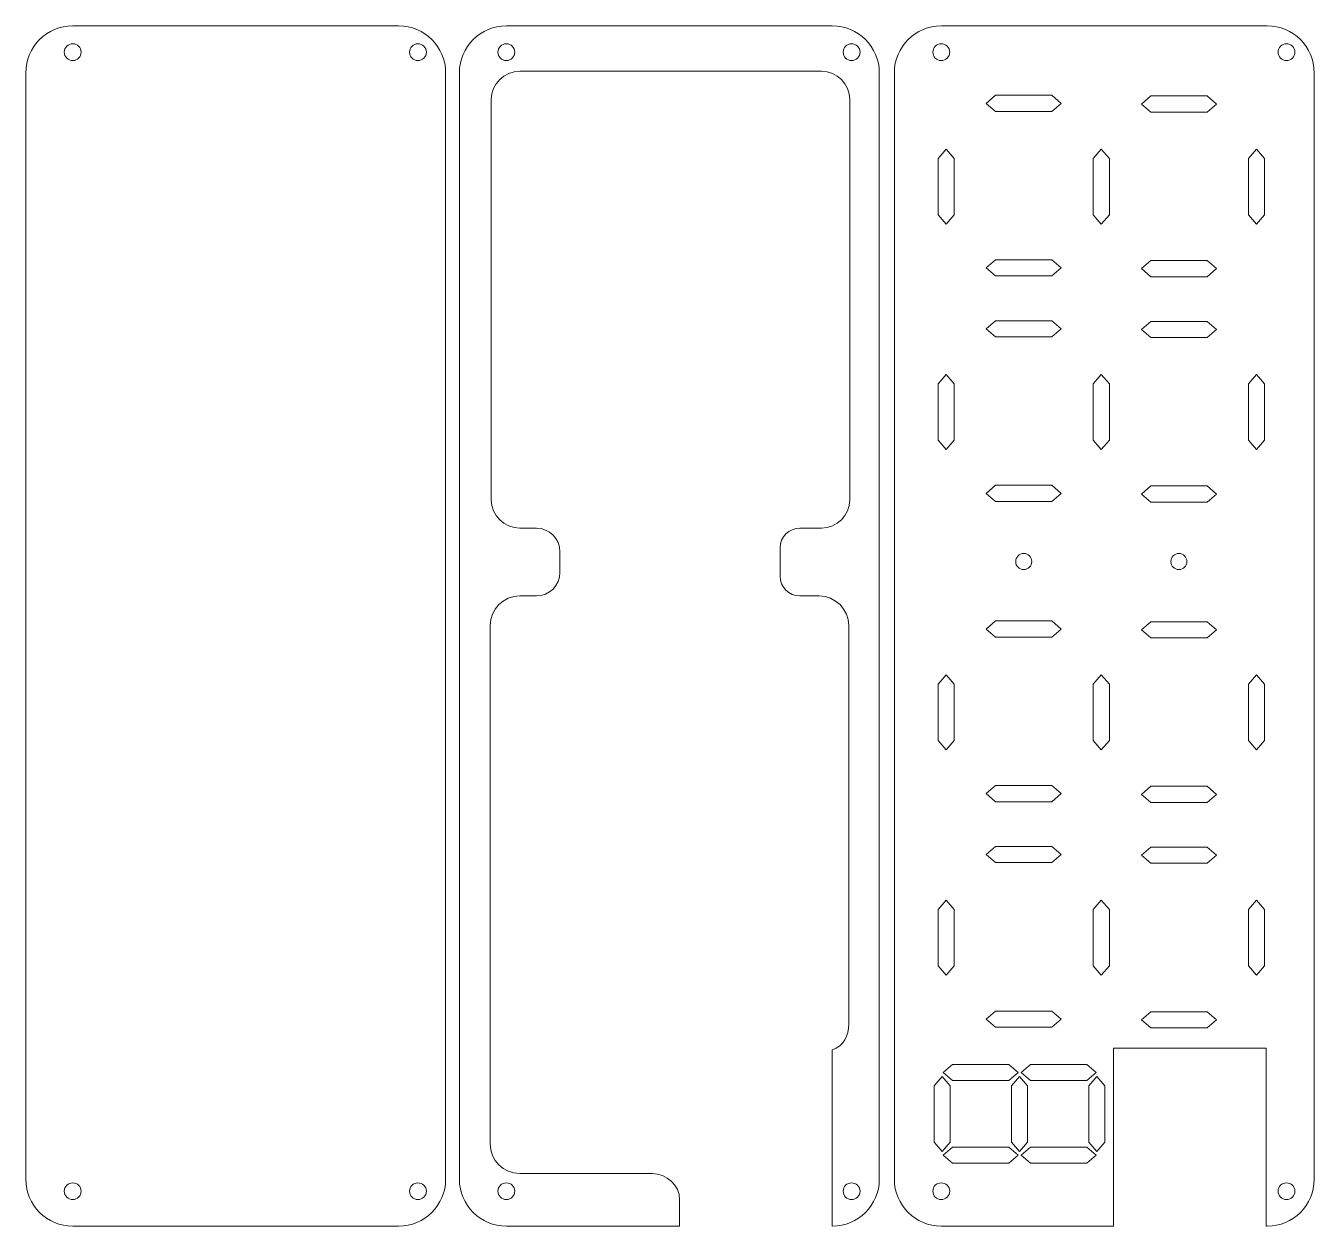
# Model space of a CAD drawing. Header units: millimetres. Extents: x -440 to 407, y -205 to 267.
# Drawn here: x -440 to 66, y -205 to 267 of the extents above; entities that cross this region are included whole.
import ezdxf

# ---------------------------------------------------------------- set-up
doc = ezdxf.new("R2010")
doc.units = ezdxf.units.MM
doc.header["$MEASUREMENT"] = 0
doc.layers.add('Layer 1', color=7, linetype='Continuous')

msp = doc.modelspace()

# ---------------------------------------------------------------- linework, layer by layer
at = {"layer": 'Layer 1', "color": 225, "lineweight": 20}
for points, knots in [([(-439.6961, -186.4117), (-439.6961, -186.4117), (-439.6961, 248.1339), (-439.6961, 248.1339), (-439.6961, 248.1339), (-439.6961, 258.2869), (-431.3891, 266.5939), (-421.2361, 266.5939), (-421.2361, 266.5939), (-421.2361, 266.5939), (-293.269, 266.5939), (-293.269, 266.5939), (-293.269, 266.5939), (-283.116, 266.5939), (-274.809, 258.2869), (-274.809, 248.1339), (-274.809, 248.1339), (-274.809, 248.1339), (-274.809, -186.4117), (-274.809, -186.4117), (-274.809, -186.4117), (-274.809, -196.5647), (-283.116, -204.8717), (-293.269, -204.8717), (-293.269, -204.8717), (-293.269, -204.8717), (-421.2361, -204.8717), (-421.2361, -204.8717), (-421.2361, -204.8717), (-431.3891, -204.8717), (-439.6961, -196.5647), (-439.6961, -186.4117)], [0, 0, 0, 0, 0.11111111, 0.11111111, 0.11111111, 0.11111111, 0.22222222, 0.22222222, 0.22222222, 0.22222222, 0.33333333, 0.33333333, 0.33333333, 0.33333333, 0.44444444, 0.44444444, 0.44444444, 0.44444444, 0.55555556, 0.55555556, 0.55555556, 0.55555556, 0.66666667, 0.66666667, 0.66666667, 0.66666667, 0.77777778, 0.77777778, 0.77777778, 0.77777778, 1, 1, 1, 1]), ([(-269.409, -186.4117), (-269.409, -186.4117), (-269.409, 248.1339), (-269.409, 248.1339), (-269.409, 248.1339), (-269.409, 258.2869), (-261.102, 266.5939), (-250.949, 266.5939), (-250.949, 266.5939), (-250.949, 266.5939), (-122.9819, 266.5939), (-122.9819, 266.5939), (-122.9819, 266.5939), (-112.8289, 266.5939), (-104.5219, 258.2869), (-104.5219, 248.1339), (-104.5219, 248.1339), (-104.5219, 248.1339), (-104.5219, -186.4117), (-104.5219, -186.4117), (-104.5219, -186.4117), (-104.5219, -196.5647), (-112.8289, -204.8717), (-122.9819, -204.8717), (-122.9819, -204.8717), (-122.9819, -204.8717), (-122.9819, -203.4891), (-122.9819, -201.7991), (-122.9819, -201.7991), (-122.9819, -179.7308), (-122.9819, -157.6625), (-122.9819, -135.5942), (-122.9819, -135.5942), (-118.4732, -133.9984), (-116.5336, -130.2428), (-116.5336, -125.2052), (-116.5336, -125.2052), (-116.5336, -125.2052), (-116.5336, 31.0431), (-116.5336, 31.0431), (-116.5336, 31.0431), (-116.5336, 37.4271), (-121.7567, 42.6502), (-128.1407, 42.6502), (-128.1407, 42.6502), (-128.1407, 42.6502), (-135.7778, 42.6502), (-135.7778, 42.6502), (-135.7778, 42.6502), (-140.0227, 42.6502), (-143.4957, 46.1232), (-143.4957, 50.3681), (-143.4957, 50.3681), (-143.4957, 50.3681), (-143.4957, 61.5645), (-143.4957, 61.5645), (-143.4957, 61.5645), (-143.4957, 65.8094), (-140.0227, 69.2824), (-135.7778, 69.2824), (-135.7778, 69.2824), (-135.7778, 69.2824), (-127.2665, 69.2824), (-127.2665, 69.2824), (-127.2665, 69.2824), (-121.123, 69.2824), (-116.0965, 74.3089), (-116.0965, 80.4524), (-116.0965, 80.4524), (-116.0965, 80.4524), (-116.0965, 237.5749), (-116.0965, 237.5749), (-116.0965, 237.5749), (-116.0965, 243.7184), (-121.123, 248.7449), (-127.2665, 248.7449), (-127.2665, 248.7449), (-127.2665, 248.7449), (-245.7105, 248.7449), (-245.7105, 248.7449), (-245.7105, 248.7449), (-251.854, 248.7449), (-256.8805, 243.7184), (-256.8805, 237.5749), (-256.8805, 237.5749), (-256.8805, 237.5749), (-256.8805, 80.4524), (-256.8805, 80.4524), (-256.8805, 80.4524), (-256.8805, 74.3089), (-251.854, 69.2824), (-245.7105, 69.2824), (-245.7105, 69.2824), (-245.7105, 69.2824), (-243.3995, 69.2824), (-243.3995, 69.2824), (-243.3995, 69.2824), (-243.3995, 69.2824), (-239.1905, 69.2824), (-239.1905, 69.2824), (-239.1905, 69.2824), (-234.0908, 69.2824), (-229.9184, 65.11), (-229.9184, 60.0103), (-229.9184, 60.0103), (-229.9184, 60.0103), (-229.9184, 51.9223), (-229.9184, 51.9223), (-229.9184, 51.9223), (-229.9184, 46.8226), (-234.0908, 42.6502), (-239.1905, 42.6502), (-239.1905, 42.6502), (-239.1905, 42.6502), (-243.3995, 42.6502), (-243.3995, 42.6502), (-243.3995, 42.6502), (-243.3995, 42.6502), (-245.7105, 42.6502), (-245.7105, 42.6502), (-245.7105, 42.6502), (-252.0945, 42.6502), (-257.3176, 37.4271), (-257.3176, 31.0431), (-257.3176, 31.0431), (-257.3176, -36.8275), (-257.3176, -104.6982), (-257.3176, -172.5688), (-257.3176, -172.5688), (-257.3176, -178.9528), (-252.0945, -184.1759), (-245.7105, -184.1759), (-245.7105, -184.1759), (-228.3891, -184.1759), (-211.0677, -184.1759), (-193.7463, -184.1759), (-193.7463, -184.1759), (-188.0549, -184.1759), (-182.9455, -188.8324), (-182.9455, -194.5238), (-182.9455, -194.5238), (-182.9455, -194.5238), (-182.9455, -194.5238), (-182.9455, -194.5238), (-182.9455, -194.5238), (-182.9455, -194.5238), (-182.9455, -201.7991), (-182.9455, -201.7991), (-182.9455, -201.7991), (-182.9455, -203.4891), (-182.9455, -204.8717), (-182.9455, -204.8717), (-182.9455, -204.8717), (-182.9455, -204.8717), (-250.949, -204.8717), (-250.949, -204.8717), (-250.949, -204.8717), (-261.102, -204.8717), (-269.409, -196.5647), (-269.409, -186.4117)], [0, 0, 0, 0, 0.02439024, 0.02439024, 0.02439024, 0.02439024, 0.04878049, 0.04878049, 0.04878049, 0.04878049, 0.07317073, 0.07317073, 0.07317073, 0.07317073, 0.09756098, 0.09756098, 0.09756098, 0.09756098, 0.12195122, 0.12195122, 0.12195122, 0.12195122, 0.14634146, 0.14634146, 0.14634146, 0.14634146, 0.17073171, 0.17073171, 0.17073171, 0.17073171, 0.19512195, 0.19512195, 0.19512195, 0.19512195, 0.2195122, 0.2195122, 0.2195122, 0.2195122, 0.24390244, 0.24390244, 0.24390244, 0.24390244, 0.26829268, 0.26829268, 0.26829268, 0.26829268, 0.29268293, 0.29268293, 0.29268293, 0.29268293, 0.31707317, 0.31707317, 0.31707317, 0.31707317, 0.34146341, 0.34146341, 0.34146341, 0.34146341, 0.36585366, 0.36585366, 0.36585366, 0.36585366, 0.3902439, 0.3902439, 0.3902439, 0.3902439, 0.41463415, 0.41463415, 0.41463415, 0.41463415, 0.43902439, 0.43902439, 0.43902439, 0.43902439, 0.46341463, 0.46341463, 0.46341463, 0.46341463, 0.48780488, 0.48780488, 0.48780488, 0.48780488, 0.51219512, 0.51219512, 0.51219512, 0.51219512, 0.53658537, 0.53658537, 0.53658537, 0.53658537, 0.56097561, 0.56097561, 0.56097561, 0.56097561, 0.58536585, 0.58536585, 0.58536585, 0.58536585, 0.6097561, 0.6097561, 0.6097561, 0.6097561, 0.63414634, 0.63414634, 0.63414634, 0.63414634, 0.65853659, 0.65853659, 0.65853659, 0.65853659, 0.68292683, 0.68292683, 0.68292683, 0.68292683, 0.70731707, 0.70731707, 0.70731707, 0.70731707, 0.73170732, 0.73170732, 0.73170732, 0.73170732, 0.75609756, 0.75609756, 0.75609756, 0.75609756, 0.7804878, 0.7804878, 0.7804878, 0.7804878, 0.80487805, 0.80487805, 0.80487805, 0.80487805, 0.82926829, 0.82926829, 0.82926829, 0.82926829, 0.85365854, 0.85365854, 0.85365854, 0.85365854, 0.87804878, 0.87804878, 0.87804878, 0.87804878, 0.90243902, 0.90243902, 0.90243902, 0.90243902, 0.92682927, 0.92682927, 0.92682927, 0.92682927, 0.95121951, 0.95121951, 0.95121951, 0.95121951, 1, 1, 1, 1]), ([(-98.6219, -186.4117), (-98.6219, -186.4117), (-98.6219, 248.1339), (-98.6219, 248.1339), (-98.6219, 248.1339), (-98.6219, 258.2869), (-90.3149, 266.5939), (-80.1619, 266.5939), (-80.1619, 266.5939), (-80.1619, 266.5939), (47.8052, 266.5939), (47.8052, 266.5939), (47.8052, 266.5939), (57.9582, 266.5939), (66.2652, 258.2869), (66.2652, 248.1339), (66.2652, 248.1339), (66.2652, 248.1339), (66.2652, -186.4117), (66.2652, -186.4117), (66.2652, -186.4117), (66.2652, -196.5647), (57.9582, -204.8717), (47.8052, -204.8717), (47.8052, -204.8717), (47.8052, -204.8717), (47.4197, -204.8717), (47.4197, -204.8717), (47.4197, -204.8717), (47.4197, -204.8717), (47.4197, -134.9138), (47.4197, -134.9138), (47.4197, -134.9138), (47.4197, -134.9138), (-12.6113, -134.9138), (-12.6113, -134.9138), (-12.6113, -134.9138), (-12.6113, -134.9138), (-12.6113, -204.8717), (-12.6113, -204.8717), (-12.6113, -204.8717), (-12.6113, -204.8717), (-80.1619, -204.8717), (-80.1619, -204.8717), (-80.1619, -204.8717), (-90.3149, -204.8717), (-98.6219, -196.5647), (-98.6219, -186.4117)], [0, 0, 0, 0, 0.07692308, 0.07692308, 0.07692308, 0.07692308, 0.15384615, 0.15384615, 0.15384615, 0.15384615, 0.23076923, 0.23076923, 0.23076923, 0.23076923, 0.30769231, 0.30769231, 0.30769231, 0.30769231, 0.38461538, 0.38461538, 0.38461538, 0.38461538, 0.46153846, 0.46153846, 0.46153846, 0.46153846, 0.53846154, 0.53846154, 0.53846154, 0.53846154, 0.61538462, 0.61538462, 0.61538462, 0.61538462, 0.69230769, 0.69230769, 0.69230769, 0.69230769, 0.76923077, 0.76923077, 0.76923077, 0.76923077, 0.84615385, 0.84615385, 0.84615385, 0.84615385, 1, 1, 1, 1])]:
    msp.add_open_spline(points, degree=3, knots=knots, dxfattribs=at)
at = {"layer": 'Layer 1', "color": 242, "lineweight": 20}
for points in [[(-424.5666, 256.2168), (-424.5666, 258.0393), (-423.0891, 259.5168), (-421.2666, 259.5168), (-421.2666, 259.5168), (-419.4441, 259.5168), (-417.9666, 258.0393), (-417.9666, 256.2168), (-417.9666, 256.2168), (-417.9666, 254.3943), (-419.4441, 252.9168), (-421.2666, 252.9168), (-421.2666, 252.9168), (-423.0891, 252.9168), (-424.5666, 254.3943), (-424.5666, 256.2168)], [(-288.9889, 256.2168), (-288.9889, 258.0393), (-287.5114, 259.5168), (-285.6889, 259.5168), (-285.6889, 259.5168), (-283.8664, 259.5168), (-282.3889, 258.0393), (-282.3889, 256.2168), (-282.3889, 256.2168), (-282.3889, 254.3943), (-283.8664, 252.9168), (-285.6889, 252.9168), (-285.6889, 252.9168), (-287.5114, 252.9168), (-288.9889, 254.3943), (-288.9889, 256.2168)], [(-254.2795, 256.2168), (-254.2795, 258.0393), (-252.802, 259.5168), (-250.9795, 259.5168), (-250.9795, 259.5168), (-249.157, 259.5168), (-247.6795, 258.0393), (-247.6795, 256.2168), (-247.6795, 256.2168), (-247.6795, 254.3943), (-249.157, 252.9168), (-250.9795, 252.9168), (-250.9795, 252.9168), (-252.802, 252.9168), (-254.2795, 254.3943), (-254.2795, 256.2168)], [(-118.7018, 256.2168), (-118.7018, 258.0393), (-117.2243, 259.5168), (-115.4018, 259.5168), (-115.4018, 259.5168), (-113.5793, 259.5168), (-112.1018, 258.0393), (-112.1018, 256.2168), (-112.1018, 256.2168), (-112.1018, 254.3943), (-113.5793, 252.9168), (-115.4018, 252.9168), (-115.4018, 252.9168), (-117.2243, 252.9168), (-118.7018, 254.3943), (-118.7018, 256.2168)], [(-83.4924, 256.2168), (-83.4924, 258.0393), (-82.0149, 259.5168), (-80.1924, 259.5168), (-80.1924, 259.5168), (-78.3699, 259.5168), (-76.8924, 258.0393), (-76.8924, 256.2168), (-76.8924, 256.2168), (-76.8924, 254.3943), (-78.3699, 252.9168), (-80.1924, 252.9168), (-80.1924, 252.9168), (-82.0149, 252.9168), (-83.4924, 254.3943), (-83.4924, 256.2168)], [(52.0853, 256.2168), (52.0853, 258.0393), (53.5628, 259.5168), (55.3853, 259.5168), (55.3853, 259.5168), (57.2078, 259.5168), (58.6853, 258.0393), (58.6853, 256.2168), (58.6853, 256.2168), (58.6853, 254.3943), (57.2078, 252.9168), (55.3853, 252.9168), (55.3853, 252.9168), (53.5628, 252.9168), (52.0853, 254.3943), (52.0853, 256.2168)], [(-50.9651, 56.1764), (-50.9651, 57.9216), (-49.5503, 59.3364), (-47.8051, 59.3364), (-47.8051, 59.3364), (-46.0599, 59.3364), (-44.6451, 57.9216), (-44.6451, 56.1764), (-44.6451, 56.1764), (-44.6451, 54.4312), (-46.0599, 53.0164), (-47.8051, 53.0164), (-47.8051, 53.0164), (-49.5503, 53.0164), (-50.9651, 54.4312), (-50.9651, 56.1764)], [(9.958, 56.1764), (9.958, 57.9216), (11.3728, 59.3364), (13.118, 59.3364), (13.118, 59.3364), (14.8632, 59.3364), (16.278, 57.9216), (16.278, 56.1764), (16.278, 56.1764), (16.278, 54.4312), (14.8632, 53.0164), (13.118, 53.0164), (13.118, 53.0164), (11.3728, 53.0164), (9.958, 54.4312), (9.958, 56.1764)], [(-424.5666, -191.1292), (-424.5666, -189.3067), (-423.0891, -187.8292), (-421.2666, -187.8292), (-421.2666, -187.8292), (-419.4441, -187.8292), (-417.9666, -189.3067), (-417.9666, -191.1292), (-417.9666, -191.1292), (-417.9666, -192.9517), (-419.4441, -194.4292), (-421.2666, -194.4292), (-421.2666, -194.4292), (-423.0891, -194.4292), (-424.5666, -192.9517), (-424.5666, -191.1292)], [(-288.9889, -191.1292), (-288.9889, -189.3067), (-287.5114, -187.8292), (-285.6889, -187.8292), (-285.6889, -187.8292), (-283.8664, -187.8292), (-282.3889, -189.3067), (-282.3889, -191.1292), (-282.3889, -191.1292), (-282.3889, -192.9517), (-283.8664, -194.4292), (-285.6889, -194.4292), (-285.6889, -194.4292), (-287.5114, -194.4292), (-288.9889, -192.9517), (-288.9889, -191.1292)], [(-254.2795, -191.1292), (-254.2795, -189.3067), (-252.802, -187.8292), (-250.9795, -187.8292), (-250.9795, -187.8292), (-249.157, -187.8292), (-247.6795, -189.3067), (-247.6795, -191.1292), (-247.6795, -191.1292), (-247.6795, -192.9517), (-249.157, -194.4292), (-250.9795, -194.4292), (-250.9795, -194.4292), (-252.802, -194.4292), (-254.2795, -192.9517), (-254.2795, -191.1292)], [(-118.7018, -191.1292), (-118.7018, -189.3067), (-117.2243, -187.8292), (-115.4018, -187.8292), (-115.4018, -187.8292), (-113.5793, -187.8292), (-112.1018, -189.3067), (-112.1018, -191.1292), (-112.1018, -191.1292), (-112.1018, -192.9517), (-113.5793, -194.4292), (-115.4018, -194.4292), (-115.4018, -194.4292), (-117.2243, -194.4292), (-118.7018, -192.9517), (-118.7018, -191.1292)], [(-83.4924, -191.1292), (-83.4924, -189.3067), (-82.0149, -187.8292), (-80.1924, -187.8292), (-80.1924, -187.8292), (-78.3699, -187.8292), (-76.8924, -189.3067), (-76.8924, -191.1292), (-76.8924, -191.1292), (-76.8924, -192.9517), (-78.3699, -194.4292), (-80.1924, -194.4292), (-80.1924, -194.4292), (-82.0149, -194.4292), (-83.4924, -192.9517), (-83.4924, -191.1292)], [(52.0853, -191.1292), (52.0853, -189.3067), (53.5628, -187.8292), (55.3853, -187.8292), (55.3853, -187.8292), (57.2078, -187.8292), (58.6853, -189.3067), (58.6853, -191.1292), (58.6853, -191.1292), (58.6853, -192.9517), (57.2078, -194.4292), (55.3853, -194.4292), (55.3853, -194.4292), (53.5628, -194.4292), (52.0853, -192.9517), (52.0853, -191.1292)]]:
    msp.add_open_spline(points, degree=3, knots=[0, 0, 0, 0, 0.2, 0.2, 0.2, 0.2, 0.4, 0.4, 0.4, 0.4, 0.6, 0.6, 0.6, 0.6, 1, 1, 1, 1], dxfattribs=at)
at = {"layer": 'Layer 1', "color": 142, "lineweight": 20}
for points in [[(-36.7187, 232.9695), (-36.7187, 232.9695), (-33.0611, 236.1293), (-33.0611, 236.1293), (-33.0611, 236.1293), (-33.0611, 236.1293), (-36.7187, 239.2891), (-36.7187, 239.2891), (-36.7187, 239.2891), (-36.7187, 239.2891), (-47.7864, 239.2891), (-47.7864, 239.2891), (-47.7864, 239.2891), (-47.7864, 239.2891), (-58.854, 239.2891), (-58.854, 239.2891), (-58.854, 239.2891), (-58.854, 239.2891), (-62.5492, 236.1293), (-62.5492, 236.1293), (-62.5492, 236.1293), (-62.5492, 236.1293), (-58.854, 232.9695), (-58.854, 232.9695), (-58.854, 232.9695), (-58.854, 232.9695), (-47.7863, 232.9695), (-47.7863, 232.9695), (-47.7863, 232.9695), (-47.7863, 232.9695), (-36.7187, 232.9695), (-36.7187, 232.9695)], [(24.2044, 232.6976), (24.2044, 232.6976), (27.862, 235.8574), (27.862, 235.8574), (27.862, 235.8574), (27.862, 235.8574), (24.2044, 239.0172), (24.2044, 239.0172), (24.2044, 239.0172), (24.2044, 239.0172), (13.1367, 239.0172), (13.1367, 239.0172), (13.1367, 239.0172), (13.1367, 239.0172), (2.0691, 239.0172), (2.0691, 239.0172), (2.0691, 239.0172), (2.0691, 239.0172), (-1.6261, 235.8574), (-1.6261, 235.8574), (-1.6261, 235.8574), (-1.6261, 235.8574), (2.0691, 232.6976), (2.0691, 232.6976), (2.0691, 232.6976), (2.0691, 232.6976), (13.1368, 232.6976), (13.1368, 232.6976), (13.1368, 232.6976), (13.1368, 232.6976), (24.2044, 232.6976), (24.2044, 232.6976)], [(-75.1069, 214.5241), (-75.1069, 214.5241), (-78.2667, 218.1817), (-78.2667, 218.1817), (-78.2667, 218.1817), (-78.2667, 218.1817), (-81.4265, 214.5241), (-81.4265, 214.5241), (-81.4265, 214.5241), (-81.4265, 214.5241), (-81.4265, 203.4564), (-81.4265, 203.4564), (-81.4265, 203.4564), (-81.4265, 203.4564), (-81.4265, 192.3888), (-81.4265, 192.3888), (-81.4265, 192.3888), (-81.4265, 192.3888), (-78.2667, 188.6936), (-78.2667, 188.6936), (-78.2667, 188.6936), (-78.2667, 188.6936), (-75.1069, 192.3888), (-75.1069, 192.3888), (-75.1069, 192.3888), (-75.1069, 192.3888), (-75.1069, 203.4565), (-75.1069, 203.4565), (-75.1069, 203.4565), (-75.1069, 203.4565), (-75.1069, 214.5241), (-75.1069, 214.5241)], [(-14.1838, 214.5241), (-14.1838, 214.5241), (-17.3436, 218.1817), (-17.3436, 218.1817), (-17.3436, 218.1817), (-17.3436, 218.1817), (-20.5034, 214.5241), (-20.5034, 214.5241), (-20.5034, 214.5241), (-20.5034, 214.5241), (-20.5034, 203.4564), (-20.5034, 203.4564), (-20.5034, 203.4564), (-20.5034, 203.4564), (-20.5034, 192.3888), (-20.5034, 192.3888), (-20.5034, 192.3888), (-20.5034, 192.3888), (-17.3436, 188.6936), (-17.3436, 188.6936), (-17.3436, 188.6936), (-17.3436, 188.6936), (-14.1838, 192.3888), (-14.1838, 192.3888), (-14.1838, 192.3888), (-14.1838, 192.3888), (-14.1838, 203.4565), (-14.1838, 203.4565), (-14.1838, 203.4565), (-14.1838, 203.4565), (-14.1838, 214.5241), (-14.1838, 214.5241)], [(46.7393, 214.5241), (46.7393, 214.5241), (43.5795, 218.1817), (43.5795, 218.1817), (43.5795, 218.1817), (43.5795, 218.1817), (40.4197, 214.5241), (40.4197, 214.5241), (40.4197, 214.5241), (40.4197, 214.5241), (40.4197, 203.4564), (40.4197, 203.4564), (40.4197, 203.4564), (40.4197, 203.4564), (40.4197, 192.3888), (40.4197, 192.3888), (40.4197, 192.3888), (40.4197, 192.3888), (43.5795, 188.6936), (43.5795, 188.6936), (43.5795, 188.6936), (43.5795, 188.6936), (46.7393, 192.3888), (46.7393, 192.3888), (46.7393, 192.3888), (46.7393, 192.3888), (46.7393, 203.4565), (46.7393, 203.4565), (46.7393, 203.4565), (46.7393, 203.4565), (46.7393, 214.5241), (46.7393, 214.5241)], [(-36.7187, 168.3198), (-36.7187, 168.3198), (-33.0611, 171.4796), (-33.0611, 171.4796), (-33.0611, 171.4796), (-33.0611, 171.4796), (-36.7187, 174.6394), (-36.7187, 174.6394), (-36.7187, 174.6394), (-36.7187, 174.6394), (-47.7864, 174.6394), (-47.7864, 174.6394), (-47.7864, 174.6394), (-47.7864, 174.6394), (-58.854, 174.6394), (-58.854, 174.6394), (-58.854, 174.6394), (-58.854, 174.6394), (-62.5492, 171.4796), (-62.5492, 171.4796), (-62.5492, 171.4796), (-62.5492, 171.4796), (-58.854, 168.3198), (-58.854, 168.3198), (-58.854, 168.3198), (-58.854, 168.3198), (-47.7863, 168.3198), (-47.7863, 168.3198), (-47.7863, 168.3198), (-47.7863, 168.3198), (-36.7187, 168.3198), (-36.7187, 168.3198)], [(24.2044, 168.0479), (24.2044, 168.0479), (27.862, 171.2077), (27.862, 171.2077), (27.862, 171.2077), (27.862, 171.2077), (24.2044, 174.3675), (24.2044, 174.3675), (24.2044, 174.3675), (24.2044, 174.3675), (13.1367, 174.3675), (13.1367, 174.3675), (13.1367, 174.3675), (13.1367, 174.3675), (2.0691, 174.3675), (2.0691, 174.3675), (2.0691, 174.3675), (2.0691, 174.3675), (-1.6261, 171.2077), (-1.6261, 171.2077), (-1.6261, 171.2077), (-1.6261, 171.2077), (2.0691, 168.0479), (2.0691, 168.0479), (2.0691, 168.0479), (2.0691, 168.0479), (13.1368, 168.0479), (13.1368, 168.0479), (13.1368, 168.0479), (13.1368, 168.0479), (24.2044, 168.0479), (24.2044, 168.0479)], [(-36.7187, 144.4467), (-36.7187, 144.4467), (-33.0611, 147.6065), (-33.0611, 147.6065), (-33.0611, 147.6065), (-33.0611, 147.6065), (-36.7187, 150.7663), (-36.7187, 150.7663), (-36.7187, 150.7663), (-36.7187, 150.7663), (-47.7864, 150.7663), (-47.7864, 150.7663), (-47.7864, 150.7663), (-47.7864, 150.7663), (-58.854, 150.7663), (-58.854, 150.7663), (-58.854, 150.7663), (-58.854, 150.7663), (-62.5492, 147.6065), (-62.5492, 147.6065), (-62.5492, 147.6065), (-62.5492, 147.6065), (-58.854, 144.4467), (-58.854, 144.4467), (-58.854, 144.4467), (-58.854, 144.4467), (-47.7863, 144.4467), (-47.7863, 144.4467), (-47.7863, 144.4467), (-47.7863, 144.4467), (-36.7187, 144.4467), (-36.7187, 144.4467)], [(24.2044, 144.1748), (24.2044, 144.1748), (27.862, 147.3346), (27.862, 147.3346), (27.862, 147.3346), (27.862, 147.3346), (24.2044, 150.4944), (24.2044, 150.4944), (24.2044, 150.4944), (24.2044, 150.4944), (13.1367, 150.4944), (13.1367, 150.4944), (13.1367, 150.4944), (13.1367, 150.4944), (2.0691, 150.4944), (2.0691, 150.4944), (2.0691, 150.4944), (2.0691, 150.4944), (-1.6261, 147.3346), (-1.6261, 147.3346), (-1.6261, 147.3346), (-1.6261, 147.3346), (2.0691, 144.1748), (2.0691, 144.1748), (2.0691, 144.1748), (2.0691, 144.1748), (13.1368, 144.1748), (13.1368, 144.1748), (13.1368, 144.1748), (13.1368, 144.1748), (24.2044, 144.1748), (24.2044, 144.1748)], [(-75.1069, 126.0013), (-75.1069, 126.0013), (-78.2667, 129.6589), (-78.2667, 129.6589), (-78.2667, 129.6589), (-78.2667, 129.6589), (-81.4265, 126.0013), (-81.4265, 126.0013), (-81.4265, 126.0013), (-81.4265, 126.0013), (-81.4265, 114.9336), (-81.4265, 114.9336), (-81.4265, 114.9336), (-81.4265, 114.9336), (-81.4265, 103.866), (-81.4265, 103.866), (-81.4265, 103.866), (-81.4265, 103.866), (-78.2667, 100.1708), (-78.2667, 100.1708), (-78.2667, 100.1708), (-78.2667, 100.1708), (-75.1069, 103.866), (-75.1069, 103.866), (-75.1069, 103.866), (-75.1069, 103.866), (-75.1069, 114.9337), (-75.1069, 114.9337), (-75.1069, 114.9337), (-75.1069, 114.9337), (-75.1069, 126.0013), (-75.1069, 126.0013)], [(-14.1838, 126.0013), (-14.1838, 126.0013), (-17.3436, 129.6589), (-17.3436, 129.6589), (-17.3436, 129.6589), (-17.3436, 129.6589), (-20.5034, 126.0013), (-20.5034, 126.0013), (-20.5034, 126.0013), (-20.5034, 126.0013), (-20.5034, 114.9336), (-20.5034, 114.9336), (-20.5034, 114.9336), (-20.5034, 114.9336), (-20.5034, 103.866), (-20.5034, 103.866), (-20.5034, 103.866), (-20.5034, 103.866), (-17.3436, 100.1708), (-17.3436, 100.1708), (-17.3436, 100.1708), (-17.3436, 100.1708), (-14.1838, 103.866), (-14.1838, 103.866), (-14.1838, 103.866), (-14.1838, 103.866), (-14.1838, 114.9337), (-14.1838, 114.9337), (-14.1838, 114.9337), (-14.1838, 114.9337), (-14.1838, 126.0013), (-14.1838, 126.0013)], [(46.7393, 126.0013), (46.7393, 126.0013), (43.5795, 129.6589), (43.5795, 129.6589), (43.5795, 129.6589), (43.5795, 129.6589), (40.4197, 126.0013), (40.4197, 126.0013), (40.4197, 126.0013), (40.4197, 126.0013), (40.4197, 114.9336), (40.4197, 114.9336), (40.4197, 114.9336), (40.4197, 114.9336), (40.4197, 103.866), (40.4197, 103.866), (40.4197, 103.866), (40.4197, 103.866), (43.5795, 100.1708), (43.5795, 100.1708), (43.5795, 100.1708), (43.5795, 100.1708), (46.7393, 103.866), (46.7393, 103.866), (46.7393, 103.866), (46.7393, 103.866), (46.7393, 114.9337), (46.7393, 114.9337), (46.7393, 114.9337), (46.7393, 114.9337), (46.7393, 126.0013), (46.7393, 126.0013)], [(-36.7187, 79.797), (-36.7187, 79.797), (-33.0611, 82.9568), (-33.0611, 82.9568), (-33.0611, 82.9568), (-33.0611, 82.9568), (-36.7187, 86.1166), (-36.7187, 86.1166), (-36.7187, 86.1166), (-36.7187, 86.1166), (-47.7864, 86.1166), (-47.7864, 86.1166), (-47.7864, 86.1166), (-47.7864, 86.1166), (-58.854, 86.1166), (-58.854, 86.1166), (-58.854, 86.1166), (-58.854, 86.1166), (-62.5492, 82.9568), (-62.5492, 82.9568), (-62.5492, 82.9568), (-62.5492, 82.9568), (-58.854, 79.797), (-58.854, 79.797), (-58.854, 79.797), (-58.854, 79.797), (-47.7863, 79.797), (-47.7863, 79.797), (-47.7863, 79.797), (-47.7863, 79.797), (-36.7187, 79.797), (-36.7187, 79.797)], [(24.2044, 79.5251), (24.2044, 79.5251), (27.862, 82.6849), (27.862, 82.6849), (27.862, 82.6849), (27.862, 82.6849), (24.2044, 85.8447), (24.2044, 85.8447), (24.2044, 85.8447), (24.2044, 85.8447), (13.1367, 85.8447), (13.1367, 85.8447), (13.1367, 85.8447), (13.1367, 85.8447), (2.0691, 85.8447), (2.0691, 85.8447), (2.0691, 85.8447), (2.0691, 85.8447), (-1.6261, 82.6849), (-1.6261, 82.6849), (-1.6261, 82.6849), (-1.6261, 82.6849), (2.0691, 79.5251), (2.0691, 79.5251), (2.0691, 79.5251), (2.0691, 79.5251), (13.1368, 79.5251), (13.1368, 79.5251), (13.1368, 79.5251), (13.1368, 79.5251), (24.2044, 79.5251), (24.2044, 79.5251)], [(-36.7187, 26.5081), (-36.7187, 26.5081), (-33.0611, 29.6679), (-33.0611, 29.6679), (-33.0611, 29.6679), (-33.0611, 29.6679), (-36.7187, 32.8277), (-36.7187, 32.8277), (-36.7187, 32.8277), (-36.7187, 32.8277), (-47.7864, 32.8277), (-47.7864, 32.8277), (-47.7864, 32.8277), (-47.7864, 32.8277), (-58.854, 32.8277), (-58.854, 32.8277), (-58.854, 32.8277), (-58.854, 32.8277), (-62.5492, 29.6679), (-62.5492, 29.6679), (-62.5492, 29.6679), (-62.5492, 29.6679), (-58.854, 26.5081), (-58.854, 26.5081), (-58.854, 26.5081), (-58.854, 26.5081), (-47.7863, 26.5081), (-47.7863, 26.5081), (-47.7863, 26.5081), (-47.7863, 26.5081), (-36.7187, 26.5081), (-36.7187, 26.5081)], [(24.2044, 26.2362), (24.2044, 26.2362), (27.862, 29.396), (27.862, 29.396), (27.862, 29.396), (27.862, 29.396), (24.2044, 32.5558), (24.2044, 32.5558), (24.2044, 32.5558), (24.2044, 32.5558), (13.1367, 32.5558), (13.1367, 32.5558), (13.1367, 32.5558), (13.1367, 32.5558), (2.0691, 32.5558), (2.0691, 32.5558), (2.0691, 32.5558), (2.0691, 32.5558), (-1.6261, 29.396), (-1.6261, 29.396), (-1.6261, 29.396), (-1.6261, 29.396), (2.0691, 26.2362), (2.0691, 26.2362), (2.0691, 26.2362), (2.0691, 26.2362), (13.1368, 26.2362), (13.1368, 26.2362), (13.1368, 26.2362), (13.1368, 26.2362), (24.2044, 26.2362), (24.2044, 26.2362)], [(-75.1069, 8.0627), (-75.1069, 8.0627), (-78.2667, 11.7203), (-78.2667, 11.7203), (-78.2667, 11.7203), (-78.2667, 11.7203), (-81.4265, 8.0627), (-81.4265, 8.0627), (-81.4265, 8.0627), (-81.4265, 8.0627), (-81.4265, -3.005), (-81.4265, -3.005), (-81.4265, -3.005), (-81.4265, -3.005), (-81.4265, -14.0726), (-81.4265, -14.0726), (-81.4265, -14.0726), (-81.4265, -14.0726), (-78.2667, -17.7678), (-78.2667, -17.7678), (-78.2667, -17.7678), (-78.2667, -17.7678), (-75.1069, -14.0726), (-75.1069, -14.0726), (-75.1069, -14.0726), (-75.1069, -14.0726), (-75.1069, -3.0049), (-75.1069, -3.0049), (-75.1069, -3.0049), (-75.1069, -3.0049), (-75.1069, 8.0627), (-75.1069, 8.0627)], [(-14.1838, 8.0627), (-14.1838, 8.0627), (-17.3436, 11.7203), (-17.3436, 11.7203), (-17.3436, 11.7203), (-17.3436, 11.7203), (-20.5034, 8.0627), (-20.5034, 8.0627), (-20.5034, 8.0627), (-20.5034, 8.0627), (-20.5034, -3.005), (-20.5034, -3.005), (-20.5034, -3.005), (-20.5034, -3.005), (-20.5034, -14.0726), (-20.5034, -14.0726), (-20.5034, -14.0726), (-20.5034, -14.0726), (-17.3436, -17.7678), (-17.3436, -17.7678), (-17.3436, -17.7678), (-17.3436, -17.7678), (-14.1838, -14.0726), (-14.1838, -14.0726), (-14.1838, -14.0726), (-14.1838, -14.0726), (-14.1838, -3.0049), (-14.1838, -3.0049), (-14.1838, -3.0049), (-14.1838, -3.0049), (-14.1838, 8.0627), (-14.1838, 8.0627)], [(46.7393, 8.0627), (46.7393, 8.0627), (43.5795, 11.7203), (43.5795, 11.7203), (43.5795, 11.7203), (43.5795, 11.7203), (40.4197, 8.0627), (40.4197, 8.0627), (40.4197, 8.0627), (40.4197, 8.0627), (40.4197, -3.005), (40.4197, -3.005), (40.4197, -3.005), (40.4197, -3.005), (40.4197, -14.0726), (40.4197, -14.0726), (40.4197, -14.0726), (40.4197, -14.0726), (43.5795, -17.7678), (43.5795, -17.7678), (43.5795, -17.7678), (43.5795, -17.7678), (46.7393, -14.0726), (46.7393, -14.0726), (46.7393, -14.0726), (46.7393, -14.0726), (46.7393, -3.0049), (46.7393, -3.0049), (46.7393, -3.0049), (46.7393, -3.0049), (46.7393, 8.0627), (46.7393, 8.0627)], [(-36.7187, -38.1416), (-36.7187, -38.1416), (-33.0611, -34.9818), (-33.0611, -34.9818), (-33.0611, -34.9818), (-33.0611, -34.9818), (-36.7187, -31.822), (-36.7187, -31.822), (-36.7187, -31.822), (-36.7187, -31.822), (-47.7864, -31.822), (-47.7864, -31.822), (-47.7864, -31.822), (-47.7864, -31.822), (-58.854, -31.822), (-58.854, -31.822), (-58.854, -31.822), (-58.854, -31.822), (-62.5492, -34.9818), (-62.5492, -34.9818), (-62.5492, -34.9818), (-62.5492, -34.9818), (-58.854, -38.1416), (-58.854, -38.1416), (-58.854, -38.1416), (-58.854, -38.1416), (-47.7863, -38.1416), (-47.7863, -38.1416), (-47.7863, -38.1416), (-47.7863, -38.1416), (-36.7187, -38.1416), (-36.7187, -38.1416)], [(24.2044, -38.4135), (24.2044, -38.4135), (27.862, -35.2537), (27.862, -35.2537), (27.862, -35.2537), (27.862, -35.2537), (24.2044, -32.0939), (24.2044, -32.0939), (24.2044, -32.0939), (24.2044, -32.0939), (13.1367, -32.0939), (13.1367, -32.0939), (13.1367, -32.0939), (13.1367, -32.0939), (2.0691, -32.0939), (2.0691, -32.0939), (2.0691, -32.0939), (2.0691, -32.0939), (-1.6261, -35.2537), (-1.6261, -35.2537), (-1.6261, -35.2537), (-1.6261, -35.2537), (2.0691, -38.4135), (2.0691, -38.4135), (2.0691, -38.4135), (2.0691, -38.4135), (13.1368, -38.4135), (13.1368, -38.4135), (13.1368, -38.4135), (13.1368, -38.4135), (24.2044, -38.4135), (24.2044, -38.4135)], [(-36.7187, -62.0147), (-36.7187, -62.0147), (-33.0611, -58.8549), (-33.0611, -58.8549), (-33.0611, -58.8549), (-33.0611, -58.8549), (-36.7187, -55.6951), (-36.7187, -55.6951), (-36.7187, -55.6951), (-36.7187, -55.6951), (-47.7864, -55.6951), (-47.7864, -55.6951), (-47.7864, -55.6951), (-47.7864, -55.6951), (-58.854, -55.6951), (-58.854, -55.6951), (-58.854, -55.6951), (-58.854, -55.6951), (-62.5492, -58.8549), (-62.5492, -58.8549), (-62.5492, -58.8549), (-62.5492, -58.8549), (-58.854, -62.0147), (-58.854, -62.0147), (-58.854, -62.0147), (-58.854, -62.0147), (-47.7863, -62.0147), (-47.7863, -62.0147), (-47.7863, -62.0147), (-47.7863, -62.0147), (-36.7187, -62.0147), (-36.7187, -62.0147)], [(24.2044, -62.2866), (24.2044, -62.2866), (27.862, -59.1268), (27.862, -59.1268), (27.862, -59.1268), (27.862, -59.1268), (24.2044, -55.967), (24.2044, -55.967), (24.2044, -55.967), (24.2044, -55.967), (13.1367, -55.967), (13.1367, -55.967), (13.1367, -55.967), (13.1367, -55.967), (2.0691, -55.967), (2.0691, -55.967), (2.0691, -55.967), (2.0691, -55.967), (-1.6261, -59.1268), (-1.6261, -59.1268), (-1.6261, -59.1268), (-1.6261, -59.1268), (2.0691, -62.2866), (2.0691, -62.2866), (2.0691, -62.2866), (2.0691, -62.2866), (13.1368, -62.2866), (13.1368, -62.2866), (13.1368, -62.2866), (13.1368, -62.2866), (24.2044, -62.2866), (24.2044, -62.2866)], [(-75.1069, -80.4601), (-75.1069, -80.4601), (-78.2667, -76.8025), (-78.2667, -76.8025), (-78.2667, -76.8025), (-78.2667, -76.8025), (-81.4265, -80.4601), (-81.4265, -80.4601), (-81.4265, -80.4601), (-81.4265, -80.4601), (-81.4265, -91.5278), (-81.4265, -91.5278), (-81.4265, -91.5278), (-81.4265, -91.5278), (-81.4265, -102.5954), (-81.4265, -102.5954), (-81.4265, -102.5954), (-81.4265, -102.5954), (-78.2667, -106.2906), (-78.2667, -106.2906), (-78.2667, -106.2906), (-78.2667, -106.2906), (-75.1069, -102.5954), (-75.1069, -102.5954), (-75.1069, -102.5954), (-75.1069, -102.5954), (-75.1069, -91.5277), (-75.1069, -91.5277), (-75.1069, -91.5277), (-75.1069, -91.5277), (-75.1069, -80.4601), (-75.1069, -80.4601)], [(-14.1838, -80.4601), (-14.1838, -80.4601), (-17.3436, -76.8025), (-17.3436, -76.8025), (-17.3436, -76.8025), (-17.3436, -76.8025), (-20.5034, -80.4601), (-20.5034, -80.4601), (-20.5034, -80.4601), (-20.5034, -80.4601), (-20.5034, -91.5278), (-20.5034, -91.5278), (-20.5034, -91.5278), (-20.5034, -91.5278), (-20.5034, -102.5954), (-20.5034, -102.5954), (-20.5034, -102.5954), (-20.5034, -102.5954), (-17.3436, -106.2906), (-17.3436, -106.2906), (-17.3436, -106.2906), (-17.3436, -106.2906), (-14.1838, -102.5954), (-14.1838, -102.5954), (-14.1838, -102.5954), (-14.1838, -102.5954), (-14.1838, -91.5277), (-14.1838, -91.5277), (-14.1838, -91.5277), (-14.1838, -91.5277), (-14.1838, -80.4601), (-14.1838, -80.4601)], [(46.7393, -80.4601), (46.7393, -80.4601), (43.5795, -76.8025), (43.5795, -76.8025), (43.5795, -76.8025), (43.5795, -76.8025), (40.4197, -80.4601), (40.4197, -80.4601), (40.4197, -80.4601), (40.4197, -80.4601), (40.4197, -91.5278), (40.4197, -91.5278), (40.4197, -91.5278), (40.4197, -91.5278), (40.4197, -102.5954), (40.4197, -102.5954), (40.4197, -102.5954), (40.4197, -102.5954), (43.5795, -106.2906), (43.5795, -106.2906), (43.5795, -106.2906), (43.5795, -106.2906), (46.7393, -102.5954), (46.7393, -102.5954), (46.7393, -102.5954), (46.7393, -102.5954), (46.7393, -91.5277), (46.7393, -91.5277), (46.7393, -91.5277), (46.7393, -91.5277), (46.7393, -80.4601), (46.7393, -80.4601)], [(-36.7187, -126.6644), (-36.7187, -126.6644), (-33.0611, -123.5046), (-33.0611, -123.5046), (-33.0611, -123.5046), (-33.0611, -123.5046), (-36.7187, -120.3448), (-36.7187, -120.3448), (-36.7187, -120.3448), (-36.7187, -120.3448), (-47.7864, -120.3448), (-47.7864, -120.3448), (-47.7864, -120.3448), (-47.7864, -120.3448), (-58.854, -120.3448), (-58.854, -120.3448), (-58.854, -120.3448), (-58.854, -120.3448), (-62.5492, -123.5046), (-62.5492, -123.5046), (-62.5492, -123.5046), (-62.5492, -123.5046), (-58.854, -126.6644), (-58.854, -126.6644), (-58.854, -126.6644), (-58.854, -126.6644), (-47.7863, -126.6644), (-47.7863, -126.6644), (-47.7863, -126.6644), (-47.7863, -126.6644), (-36.7187, -126.6644), (-36.7187, -126.6644)], [(24.2044, -126.9363), (24.2044, -126.9363), (27.862, -123.7765), (27.862, -123.7765), (27.862, -123.7765), (27.862, -123.7765), (24.2044, -120.6167), (24.2044, -120.6167), (24.2044, -120.6167), (24.2044, -120.6167), (13.1367, -120.6167), (13.1367, -120.6167), (13.1367, -120.6167), (13.1367, -120.6167), (2.0691, -120.6167), (2.0691, -120.6167), (2.0691, -120.6167), (2.0691, -120.6167), (-1.6261, -123.7765), (-1.6261, -123.7765), (-1.6261, -123.7765), (-1.6261, -123.7765), (2.0691, -126.9363), (2.0691, -126.9363), (2.0691, -126.9363), (2.0691, -126.9363), (13.1368, -126.9363), (13.1368, -126.9363), (13.1368, -126.9363), (13.1368, -126.9363), (24.2044, -126.9363), (24.2044, -126.9363)], [(-53.5988, -147.6214), (-53.5988, -147.6214), (-49.9412, -144.4616), (-49.9412, -144.4616), (-49.9412, -144.4616), (-49.9412, -144.4616), (-53.5988, -141.3018), (-53.5988, -141.3018), (-53.5988, -141.3018), (-53.5988, -141.3018), (-64.6665, -141.3018), (-64.6665, -141.3018), (-64.6665, -141.3018), (-64.6665, -141.3018), (-75.7341, -141.3018), (-75.7341, -141.3018), (-75.7341, -141.3018), (-75.7341, -141.3018), (-79.4293, -144.4616), (-79.4293, -144.4616), (-79.4293, -144.4616), (-79.4293, -144.4616), (-75.7341, -147.6214), (-75.7341, -147.6214), (-75.7341, -147.6214), (-75.7341, -147.6214), (-64.6664, -147.6214), (-64.6664, -147.6214), (-64.6664, -147.6214), (-64.6664, -147.6214), (-53.5988, -147.6214), (-53.5988, -147.6214)], [(-45.1745, -141.3018), (-45.1745, -141.3018), (-48.8321, -144.4616), (-48.8321, -144.4616), (-48.8321, -144.4616), (-48.8321, -144.4616), (-45.1745, -147.6214), (-45.1745, -147.6214), (-45.1745, -147.6214), (-45.1745, -147.6214), (-34.1068, -147.6214), (-34.1068, -147.6214), (-34.1068, -147.6214), (-34.1068, -147.6214), (-23.0392, -147.6214), (-23.0392, -147.6214), (-23.0392, -147.6214), (-23.0392, -147.6214), (-19.344, -144.4616), (-19.344, -144.4616), (-19.344, -144.4616), (-19.344, -144.4616), (-23.0392, -141.3018), (-23.0392, -141.3018), (-23.0392, -141.3018), (-23.0392, -141.3018), (-34.1069, -141.3018), (-34.1069, -141.3018), (-34.1069, -141.3018), (-34.1069, -141.3018), (-45.1745, -141.3018), (-45.1745, -141.3018)], [(-76.6756, -149.7082), (-76.6756, -149.7082), (-79.8354, -146.0506), (-79.8354, -146.0506), (-79.8354, -146.0506), (-79.8354, -146.0506), (-82.9952, -149.7082), (-82.9952, -149.7082), (-82.9952, -149.7082), (-82.9952, -149.7082), (-82.9952, -160.7759), (-82.9952, -160.7759), (-82.9952, -160.7759), (-82.9952, -160.7759), (-82.9952, -171.8435), (-82.9952, -171.8435), (-82.9952, -171.8435), (-82.9952, -171.8435), (-79.8354, -175.5387), (-79.8354, -175.5387), (-79.8354, -175.5387), (-79.8354, -175.5387), (-76.6756, -171.8435), (-76.6756, -171.8435), (-76.6756, -171.8435), (-76.6756, -171.8435), (-76.6756, -160.7758), (-76.6756, -160.7758), (-76.6756, -160.7758), (-76.6756, -160.7758), (-76.6756, -149.7082), (-76.6756, -149.7082)], [(-46.3005, -149.7086), (-46.3005, -149.7086), (-49.4603, -146.051), (-49.4603, -146.051), (-49.4603, -146.051), (-49.4603, -146.051), (-52.6201, -149.7086), (-52.6201, -149.7086), (-52.6201, -149.7086), (-52.6201, -149.7086), (-52.6201, -160.7763), (-52.6201, -160.7763), (-52.6201, -160.7763), (-52.6201, -160.7763), (-52.6201, -171.8439), (-52.6201, -171.8439), (-52.6201, -171.8439), (-52.6201, -171.8439), (-49.4603, -175.5391), (-49.4603, -175.5391), (-49.4603, -175.5391), (-49.4603, -175.5391), (-46.3005, -171.8439), (-46.3005, -171.8439), (-46.3005, -171.8439), (-46.3005, -171.8439), (-46.3005, -160.7762), (-46.3005, -160.7762), (-46.3005, -160.7762), (-46.3005, -160.7762), (-46.3005, -149.7086), (-46.3005, -149.7086)], [(-15.9254, -149.709), (-15.9254, -149.709), (-19.0852, -146.0514), (-19.0852, -146.0514), (-19.0852, -146.0514), (-19.0852, -146.0514), (-22.245, -149.709), (-22.245, -149.709), (-22.245, -149.709), (-22.245, -149.709), (-22.245, -160.7767), (-22.245, -160.7767), (-22.245, -160.7767), (-22.245, -160.7767), (-22.245, -171.8443), (-22.245, -171.8443), (-22.245, -171.8443), (-22.245, -171.8443), (-19.0852, -175.5395), (-19.0852, -175.5395), (-19.0852, -175.5395), (-19.0852, -175.5395), (-15.9254, -171.8443), (-15.9254, -171.8443), (-15.9254, -171.8443), (-15.9254, -171.8443), (-15.9254, -160.7766), (-15.9254, -160.7766), (-15.9254, -160.7766), (-15.9254, -160.7766), (-15.9254, -149.709), (-15.9254, -149.709)], [(-53.5988, -180.1583), (-53.5988, -180.1583), (-49.9412, -176.9985), (-49.9412, -176.9985), (-49.9412, -176.9985), (-49.9412, -176.9985), (-53.5988, -173.8387), (-53.5988, -173.8387), (-53.5988, -173.8387), (-53.5988, -173.8387), (-64.6665, -173.8387), (-64.6665, -173.8387), (-64.6665, -173.8387), (-64.6665, -173.8387), (-75.7341, -173.8387), (-75.7341, -173.8387), (-75.7341, -173.8387), (-75.7341, -173.8387), (-79.4293, -176.9985), (-79.4293, -176.9985), (-79.4293, -176.9985), (-79.4293, -176.9985), (-75.7341, -180.1583), (-75.7341, -180.1583), (-75.7341, -180.1583), (-75.7341, -180.1583), (-64.6664, -180.1583), (-64.6664, -180.1583), (-64.6664, -180.1583), (-64.6664, -180.1583), (-53.5988, -180.1583), (-53.5988, -180.1583)], [(-45.1746, -173.8387), (-45.1746, -173.8387), (-48.8322, -176.9985), (-48.8322, -176.9985), (-48.8322, -176.9985), (-48.8322, -176.9985), (-45.1746, -180.1583), (-45.1746, -180.1583), (-45.1746, -180.1583), (-45.1746, -180.1583), (-34.1069, -180.1583), (-34.1069, -180.1583), (-34.1069, -180.1583), (-34.1069, -180.1583), (-23.0393, -180.1583), (-23.0393, -180.1583), (-23.0393, -180.1583), (-23.0393, -180.1583), (-19.3441, -176.9985), (-19.3441, -176.9985), (-19.3441, -176.9985), (-19.3441, -176.9985), (-23.0393, -173.8387), (-23.0393, -173.8387), (-23.0393, -173.8387), (-23.0393, -173.8387), (-34.107, -173.8387), (-34.107, -173.8387), (-34.107, -173.8387), (-34.107, -173.8387), (-45.1746, -173.8387), (-45.1746, -173.8387)]]:
    msp.add_open_spline(points, degree=3, knots=[0, 0, 0, 0, 0.11111111, 0.11111111, 0.11111111, 0.11111111, 0.22222222, 0.22222222, 0.22222222, 0.22222222, 0.33333333, 0.33333333, 0.33333333, 0.33333333, 0.44444444, 0.44444444, 0.44444444, 0.44444444, 0.55555556, 0.55555556, 0.55555556, 0.55555556, 0.66666667, 0.66666667, 0.66666667, 0.66666667, 0.77777778, 0.77777778, 0.77777778, 0.77777778, 1, 1, 1, 1], dxfattribs=at)

doc.saveas('drawing.dxf')
